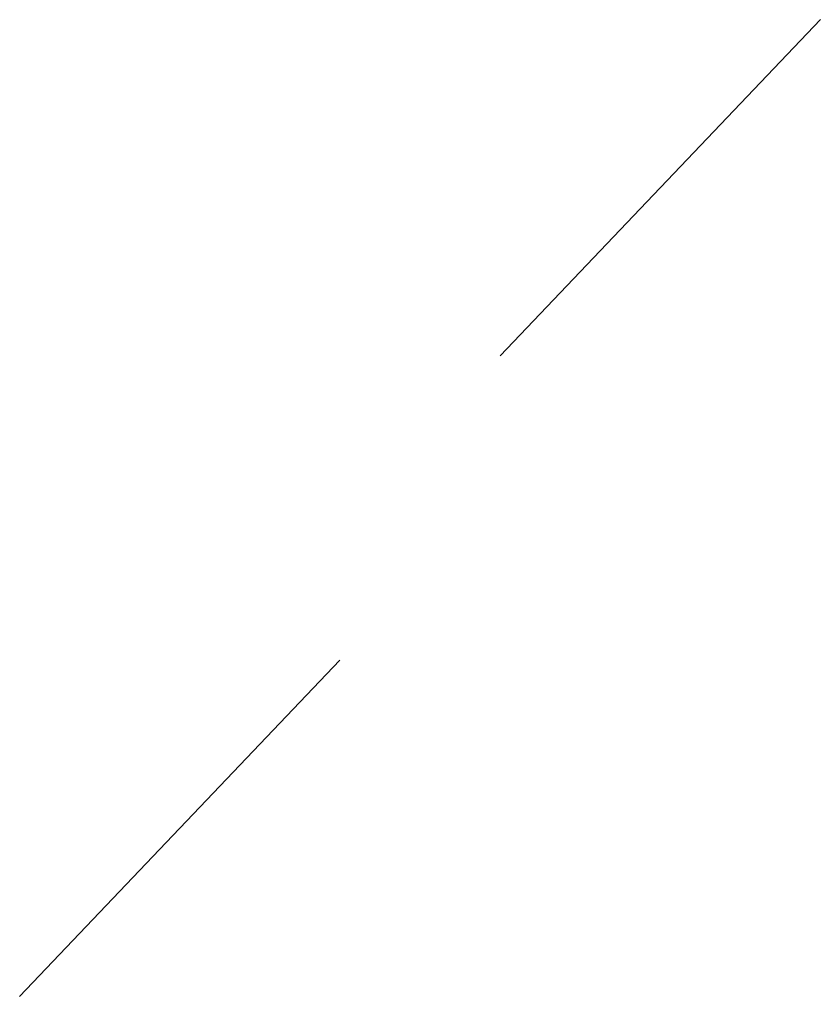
# Model space of a CAD drawing. Header units: feet. Extents: x 32.8 to 49.2, y 65.6 to 85.6.
import ezdxf

# ---------------------------------------------------------------- set-up
doc = ezdxf.new("R2010")
doc.units = ezdxf.units.FT

# ---------------------------------------------------------------- blocks, each defined once
blk = doc.blocks.new('CHILD', base_point=(0.25, 0.5))
blk.add_line((0.25, 0.5), (2.25, 1.55))
blk = doc.blocks.new('PARENT')
at = {"xscale": 39.37007874015748, "yscale": 78.74015748031496}
blk.add_blockref('CHILD', (118.11, 157.48), dxfattribs=at)

msp = doc.modelspace()

# ---------------------------------------------------------------- block references
for name, xscale, yscale in [('PARENT', 0.08333333333333333, 0.08333333333333333), ('CHILD', 3.2808398950131235, 6.561679790026247)]:
    msp.add_blockref(name, (32.808, 65.617), dxfattribs=dict(xscale=xscale, yscale=yscale))

doc.saveas('drawing.dxf')
